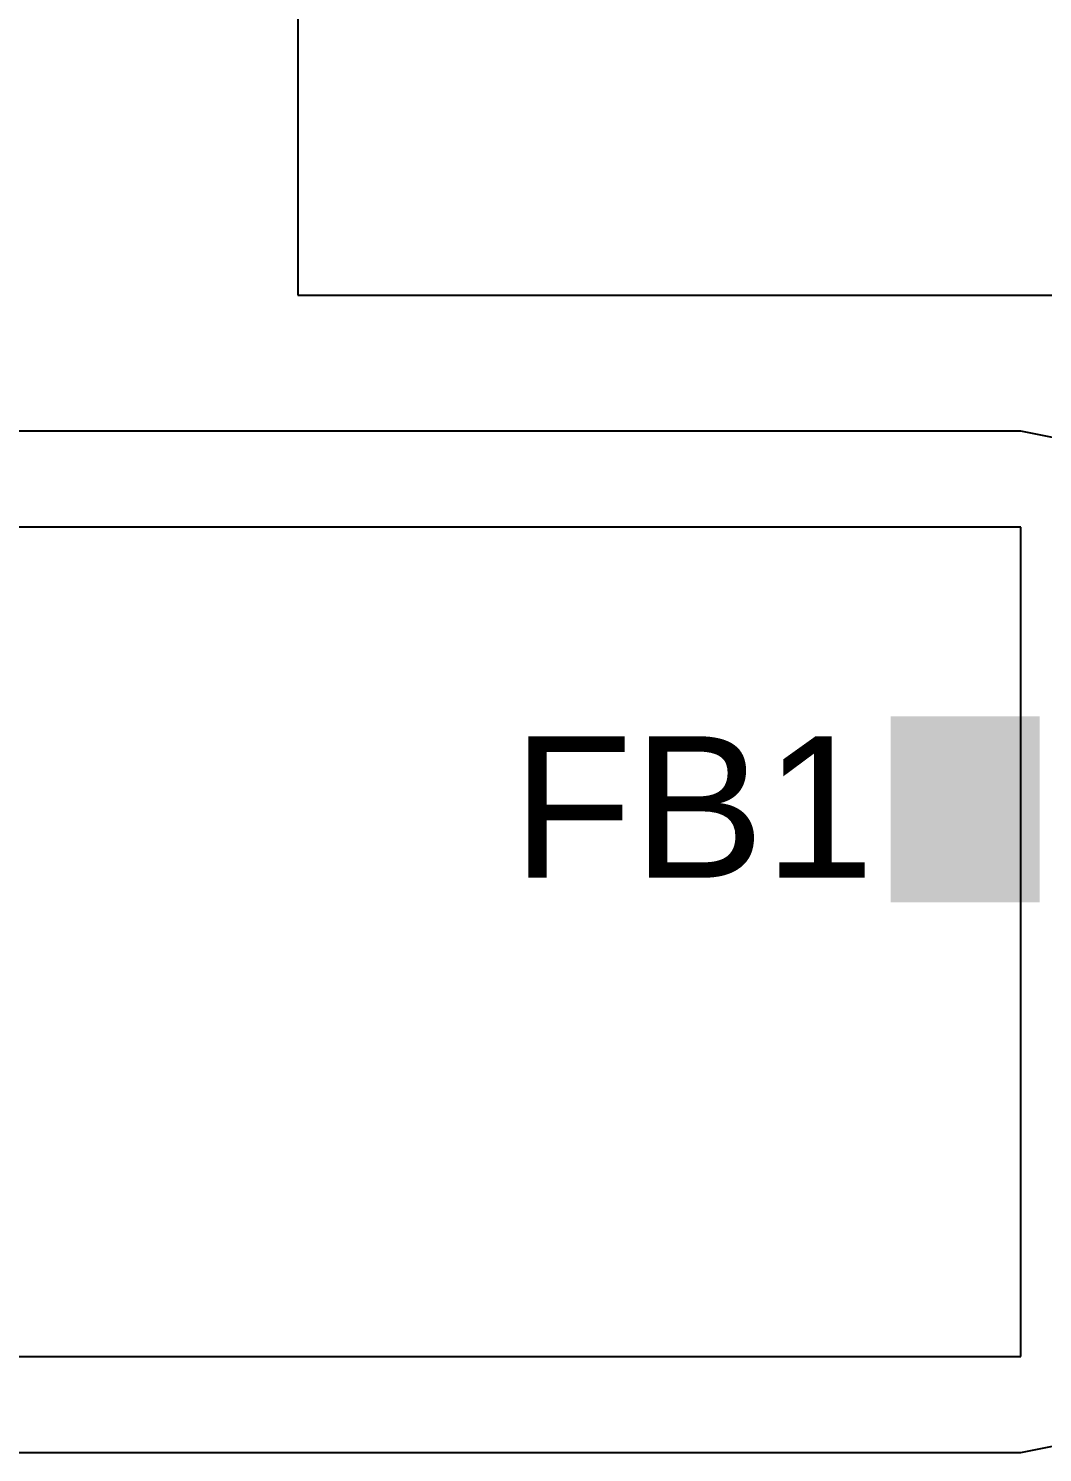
# Model space of a CAD drawing. Header units: inches. Extents: x -5 to 501, y -9 to 81.
# Drawn here: x 19.66 to 25.12, y 27.27 to 34.94 of the extents above; entities that cross this region are included whole.
import ezdxf

# ---------------------------------------------------------------- set-up
doc = ezdxf.new("R2010")
doc.units = ezdxf.units.IN
for name, color, linetype in [('Bottom Layer', 5, 'Continuous'), ('Ground', 16, 'Continuous'), ('Power', 76, 'Continuous'), ('Top Layer', 1, 'Continuous'), ('Top Overlay', 2, 'Continuous'), ('Top Paste', 8, 'Continuous'), ('Top Solder', 216, 'Continuous')]:
    doc.layers.add(name, color=color, linetype=linetype)
doc.styles.add('Arial', font='', dxfattribs={"height": 0.2})
doc.styles.get('Arial').set_extended_font_data('Arial')

msp = doc.modelspace()

# ---------------------------------------------------------------- hatches: boundary and pattern name
at = {"layer": 'Top Layer'}
msp.add_hatch(color=1, dxfattribs=at).paths.add_polyline_path([(24.4014, 31.134), (25.0014, 31.134), (25.0014, 30.334), (24.4014, 30.334)])
at = {"layer": 'Top Paste'}
msp.add_hatch(color=8, dxfattribs=at).paths.add_polyline_path([(24.4014, 31.134), (25.0014, 31.134), (25.0014, 30.334), (24.4014, 30.334)])
at = {"layer": 'Top Solder'}
msp.add_hatch(color=216, dxfattribs=at).paths.add_polyline_path([(24.2998, 31.2356), (25.103, 31.2356), (25.103, 30.2324), (24.2998, 30.2324)])

# ---------------------------------------------------------------- linework, layer by layer
at = {"layer": 'Bottom Layer'}
for p, q in [((21.1074, 40), (21.1074, 33.5026)), ((21.1074, 39.4821), (21.1074, 33.5026)), ((21.1074, 33.5026), (59.4106, 33.5026)), ((21.1074, 33.5026), (30.7211, 33.5026))]:
    msp.add_line(p, q, dxfattribs=at)
at = {"layer": 'Ground'}
for p, q in [((21.1074, 40), (21.1074, 33.5026)), ((21.1074, 39.4821), (21.1074, 33.5026)), ((21.1074, 33.5026), (59.4106, 33.5026)), ((21.1074, 33.5026), (30.7211, 33.5026))]:
    msp.add_line(p, q, dxfattribs=at)
at = {"layer": 'Power'}
for p, q in [((21.1074, 40), (21.1074, 33.5026)), ((21.1074, 39.4821), (21.1074, 33.5026)), ((21.1074, 33.5026), (59.4106, 33.5026)), ((21.1074, 33.5026), (26.4187, 33.5026))]:
    msp.add_line(p, q, dxfattribs=at)
at = {"layer": 'Top Layer'}
for p, q in [((21.1074, 40), (21.1074, 33.5026)), ((21.1074, 39.4821), (21.1074, 33.5026)), ((21.1074, 33.5026), (59.4106, 33.5026)), ((21.1074, 33.5026), (30.7211, 33.5026)), ((25.0014, 32.7713), (13.6906, 32.7713)), ((25.1996, 32.7318), (25.0014, 32.7713)), ((25.0014, 32.2533), (13.6906, 32.2533)), ((25.0014, 27.7876), (25.0014, 32.2533)), ((13.6906, 27.7876), (25.0014, 27.7876)), ((25.0014, 27.2696), (25.1996, 27.3091)), ((13.9299, 27.2696), (25.0014, 27.2696))]:
    msp.add_line(p, q, dxfattribs=at)

# ---------------------------------------------------------------- texts
at = {"layer": 'Top Overlay', "style": 'Arial'}
msp.add_text('FB1', height=0.762, dxfattribs=at).set_placement((22.2604, 30.3656))

doc.saveas('drawing.dxf')
